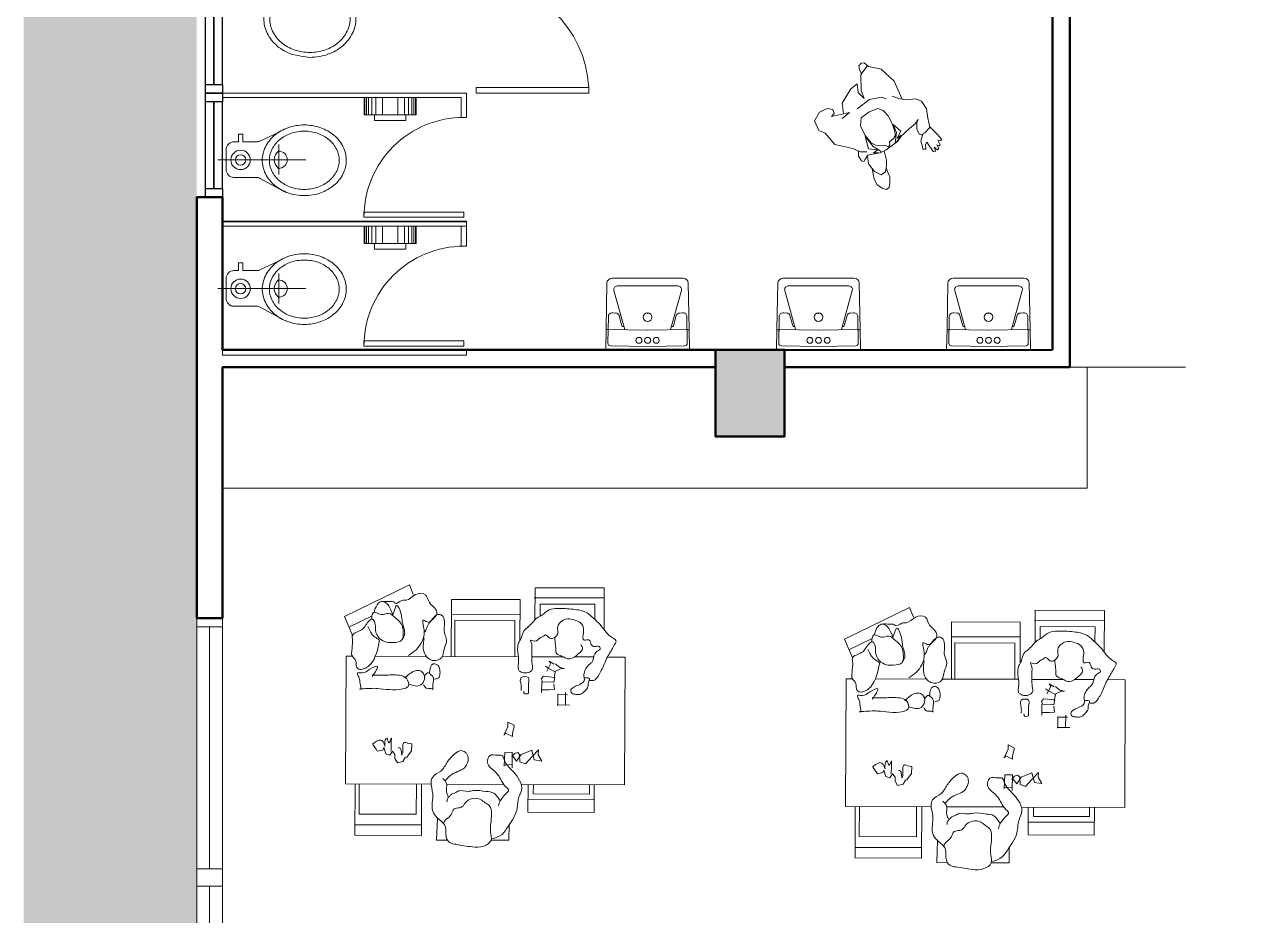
# Model space of a CAD drawing. Header units: millimetres. Extents: x 2508 to 2607, y 837 to 997.
# Drawn here: x 2547.63 to 2554.78, y 855.01 to 860.15 of the extents above; entities that cross this region are included whole.
import ezdxf

# ---------------------------------------------------------------- set-up
doc = ezdxf.new("R2010")
doc.units = ezdxf.units.MM
for name, color, linetype, lineweight in [('COLUMNAS', 255, 'Continuous', 50), ('MOBILIARIO', 181, 'Continuous', 9), ('PAREDES', 7, 'Continuous', 50), ('PERSONAS', 151, 'Continuous', 0), ('PISO EST', 250, 'Continuous', 0)]:
    doc.layers.add(name, color=color, linetype=linetype, lineweight=lineweight)
doc.layers.add('VENTANA', color=5, linetype='Continuous')

# ---------------------------------------------------------------- blocks, each defined once
blk = doc.blocks.new('WQEGTHH')
at = {"layer": 'VENTANA', "lineweight": 0}
for p, q in [((2690.4298, 958.9457), (2690.2798, 958.9457)), ((2690.2798, 958.9457), (2690.2798, 955.9457)), ((2690.4298, 958.8957), (2690.2798, 958.8957)), ((2690.3548, 958.8957), (2690.3548, 957.4957)), ((2690.4298, 957.4457), (2690.4298, 958.9457)), ((2690.2798, 957.4957), (2690.4298, 957.4957)), ((2690.2798, 957.3957), (2690.4298, 957.3957)), ((2690.3548, 957.3957), (2690.3548, 955.9957)), ((2690.4298, 955.9457), (2690.4298, 957.4457)), ((2690.2798, 955.9957), (2690.4298, 955.9957)), ((2690.2798, 955.9457), (2690.4298, 955.9457))]:
    blk.add_line(p, q, dxfattribs=at)
blk = doc.blocks.new('ERGT')
at = {"layer": 'VENTANA'}
for p, q in [((2669.5927, 967.5254), (2669.0907, 967.5254)), ((2669.5927, 967.4254), (2669.0907, 967.4254))]:
    blk.add_line(p, q, dxfattribs=at)
blk.add_lwpolyline([(2669.6427, 967.5254), (2669.6427, 967.4254), (2669.5927, 967.4254), (2669.5927, 967.4754), (2669.0907, 967.4754), (2669.0907, 967.4254), (2669.0407, 967.4254), (2669.0407, 967.5254), (2669.0907, 967.5254), (2669.0907, 967.4754), (2669.5927, 967.4754), (2669.5927, 967.5254), (2669.6427, 967.5254)], dxfattribs=at)
blk = doc.blocks.new('wc13')
at = {"color": 0}
for p, q in [((-0.385, 0), (-0.385, 1.41)), ((-0.385, 1.41), (-0.355, 1.41)), ((-0.355, 0), (-0.355, 1.41)), ((0.245, 1.41), (0.385, 1.41)), ((0.245, 1.38), (0.245, 1.41)), ((0.245, 1.38), (0.36, 1.38)), ((0.36, 1.38), (0.36, 0)), ((0.385, 1.41), (0.385, 0)), ((0.26, 0.819), (0.26, 1.119)), ((0.36, 1.119), (0.26, 1.119)), ((0.36, 1.1147), (0.26, 1.1147)), ((0.36, 1.1063), (0.26, 1.1063)), ((0.36, 1.0945), (0.26, 1.0945)), ((0.36, 1.0751), (0.26, 1.0751)), ((0.36, 0.819), (0.36, 1.119)), ((0.2273, 0.879), (0.2273, 1.059)), ((0.2273, 1.059), (0.26, 1.059)), ((0.36, 1.0515), (0.26, 1.0515)), ((0.36, 1.0127), (0.26, 1.0127)), ((0.2273, 0.879), (0.26, 0.879)), ((0.36, 0.9253), (0.26, 0.9253)), ((0.36, 0.8865), (0.26, 0.8865)), ((0.36, 0.8628), (0.26, 0.8628)), ((0.36, 0.8434), (0.26, 0.8434)), ((0.36, 0.8316), (0.26, 0.8316)), ((0.36, 0.8232), (0.26, 0.8232)), ((0.36, 0.819), (0.26, 0.819)), ((0, -0.0287), (0, 0.4816)), ((-0.1077, 0.2169), (-0.179, 0.3483)), ((-0.0862, 0.3246), (0.0872, 0.3246)), ((0.108, 0.2159), (0.1582, 0.3233)), ((-0.1023, 0.0651), (-0.1023, 0.1954)), ((0.1037, 0.1968), (0.1037, 0.1176)), ((0.1487, 0.1176), (0.1037, 0.1176)), ((0.1037, 0.0925), (0.1487, 0.0925)), ((0.1037, 0.0925), (0.1037, 0.0651)), ((0.1487, 0.0925), (0.1487, 0.1176)), ((-0.385, 0), (-0.355, 0)), ((-0.0571, 0.02), (0.0586, 0.02)), ((0.36, 0), (0.385, 0))]:
    blk.add_line(p, q, dxfattribs=at)
for points in [[(-0.385, 1.41), (-0.385, 0), (-0.355, 0), (-0.355, 1.41)], [(-0.3024, 1.395), (-0.3024, 0.8176), (-0.3324, 0.8176), (-0.3324, 1.395)], [(-0.3324, 1.395), (-0.3324, 0.8176), (-0.3024, 0.8176), (-0.3024, 1.395)], [(0.36, 0), (0.36, 0.819), (0.26, 0.819), (0.26, 0.879), (0.2273, 0.879), (0.2273, 1.059), (0.26, 1.059), (0.26, 1.119), (0.36, 1.119), (0.36, 1.38), (0.245, 1.38), (0.245, 1.41), (0.385, 1.41), (0.385, 0)]]:
    blk.add_lwpolyline(points, close=True, dxfattribs=at)
for points in [[(-0.0032, 0.2293, 0.114983), (0.0731, 0.2471, 0.103863), (0.1412, 0.3005, 0.09123), (0.185, 0.3775, 0.083945), (0.2011, 0.4723, 0.083945), (0.185, 0.5671, 0.09123), (0.1412, 0.6441, 0.103863), (0.0731, 0.6975, 0.114983), (-0.0032, 0.7153, 0.114983), (-0.0795, 0.6975, 0.103863), (-0.1476, 0.6441, 0.09123), (-0.1913, 0.5671, 0.083945), (-0.2074, 0.4723, 0.083945), (-0.1913, 0.3775, 0.09123), (-0.1476, 0.3005, 0.103863), (-0.0795, 0.2471, 0.114983)], [(0.0586, 0.02, 0.414214), (0.1037, 0.0651), (0.1037, 0.0925), (0.1487, 0.0925), (0.1487, 0.1176), (0.1037, 0.1176), (0.1037, 0.1968, -0.109858), (0.108, 0.2159), (0.1582, 0.3233, 0.061992), (0.185, 0.3775, 0.083945), (0.2011, 0.4723, 0.083945), (0.185, 0.5671, 0.09123), (0.1412, 0.6441, 0.103863), (0.0731, 0.6975, 0.114983), (-0.0032, 0.7153, 0.114983), (-0.0795, 0.6975, 0.103863), (-0.1476, 0.6441, 0.09123), (-0.1913, 0.5671, 0.083945), (-0.2074, 0.4723, 0.083945), (-0.1913, 0.3775, 0.032383), (-0.179, 0.3483), (-0.1077, 0.2169, -0.124861), (-0.1023, 0.1954), (-0.1023, 0.0651, 0.414214), (-0.0571, 0.02)], [(-0.0032, 0.2703, 0.114859), (0.0591, 0.2848, 0.103833), (0.1153, 0.3289, 0.091287), (0.1518, 0.3929, 0.084042), (0.1652, 0.4723, 0.084042), (0.1518, 0.5517, 0.091287), (0.1153, 0.6158, 0.103833), (0.0591, 0.6598, 0.114859), (-0.0032, 0.6743, 0.114859), (-0.0654, 0.6598, 0.103833), (-0.1216, 0.6158, 0.091287), (-0.1581, 0.5517, 0.084042), (-0.1715, 0.4723, 0.084042), (-0.1581, 0.3929, 0.091287), (-0.1216, 0.3289, 0.103833), (-0.0654, 0.2848, 0.114859)]]:
    blk.add_lwpolyline(points, format="xyb", close=True, dxfattribs=at)
blk.add_lwpolyline([(0.1582, 0.3233, 0.061992), (0.185, 0.3775, 0.083945), (0.2011, 0.4723, 0.083945), (0.185, 0.5671, 0.09123), (0.1412, 0.6441, 0.103863), (0.0731, 0.6975, 0.114983), (-0.0032, 0.7153, 0.114983), (-0.0795, 0.6975, 0.103863), (-0.1476, 0.6441, 0.09123), (-0.1913, 0.5671, 0.083945), (-0.2074, 0.4723, 0.083945), (-0.1913, 0.3775, 0.048605), (-0.1715, 0.3344, 0.103863)], format="xyb", dxfattribs=at)
for radius in [0.0562, 0.03]:
    blk.add_circle((-0.0011, 0.1039), radius, dxfattribs=at)
for centre, radius, start, end in [((-0.3324, 1.395), 0.5774, 270, 0), ((0, 0.3235), 0.05, 0, 180), ((0, 0.361), 0.0625, 216.8699, 323.1301), ((-0.1474, 0.1954), 0.0451, 0, 28.46875), ((0.1489, 0.1968), 0.0451, 154.92288, 180), ((-0.0571, 0.0651), 0.0451, 180, 270), ((0.0586, 0.0651), 0.0451, 270, 0)]:
    blk.add_arc(centre, radius, start, end, dxfattribs=at)
blk = doc.blocks.new('PTA-I')
for p, q in [((-1, 0), (-1, 1)), ((-0.95, 1), (-1, 1)), ((-0.95, 0), (-0.95, 1)), ((-0.95, 0), (-1, 0)), ((0.073, 0), (-0.073, 0))]:
    blk.add_line(p, q)
blk.add_arc((-1.002, -0.001), 1.002, 0.0552, 87.0072)
blk = doc.blocks.new('fv')
for p, q in [((2071.384, 1416.0607), (2071.3842, 1416.3607)), ((2071.3842, 1416.3607), (2071.5342, 1416.3606)), ((2071.5342, 1416.3606), (2071.534, 1416.0606)), ((2072.0645, 1416.3366), (2072.0645, 1416.3636)), ((2072.0845, 1416.3366), (2072.0845, 1416.3636)), ((2071.1828, 1416.3069), (2071.1828, 1416.3069)), ((2071.224, 1416.3269), (2071.514, 1416.3267)), ((2071.224, 1416.3069), (2071.514, 1416.3067)), ((2071.394, 1416.0707), (2071.3942, 1416.3507)), ((2071.3942, 1416.3507), (2071.5242, 1416.3506)), ((2071.514, 1416.3267), (2072.0545, 1416.3266)), ((2071.514, 1416.3067), (2072.0545, 1416.3066)), ((2071.5242, 1416.3506), (2071.524, 1416.0706)), ((2072.041, 1416.2845), (2072.061, 1416.2845)), ((2072.006, 1416.2729), (2072.096, 1416.2729)), ((2072.006, 1416.2629), (2072.096, 1416.2629)), ((2072.006, 1416.2529), (2072.096, 1416.2529)), ((2072.006, 1416.2429), (2072.096, 1416.2429)), ((2072.006, 1416.2329), (2072.096, 1416.2329)), ((2072.006, 1416.2229), (2072.096, 1416.2229)), ((2072.006, 1416.2129), (2072.096, 1416.2129)), ((2072.006, 1416.2029), (2072.096, 1416.2029)), ((2072.0853, 1416.0062), (2072.1635, 1416.1503)), ((2071.524, 1416.0706), (2071.394, 1416.0707)), ((2071.534, 1416.0606), (2071.384, 1416.0607)), ((2072.058, 1414.9077), (2071.224, 1414.908)), ((2071.224, 1414.858), (2072.0579, 1414.8577)), ((2072.0579, 1414.8577), (2072.058, 1414.9077))]:
    blk.add_line(p, q)
blk.add_lwpolyline([(2072.0611, 1416.3745), (2072.061, 1416.2845), (2072.096, 1416.2845), (2072.096, 1416.1945), (2072.006, 1416.1945), (2072.006, 1416.2845), (2072.041, 1416.2845), (2072.0411, 1416.3745)], close=True)
blk.add_lwpolyline([(2072.0596, 1416.3736), (2072.0595, 1416.3636), (2072.0895, 1416.3636), (2072.0896, 1416.3736)])
for points in [[(2072.3616, 1415.623, -0.114983), (2072.2779, 1415.6035, -0.114983), (2072.1942, 1415.6231, -0.103863), (2072.1196, 1415.6817, -0.09123), (2072.0716, 1415.7662, -0.083945), (2072.0541, 1415.8702, -0.083945), (2072.0717, 1415.9742, -0.09123), (2072.1198, 1416.0586, -0.103863), (2072.1945, 1416.1172, -0.114983), (2072.2782, 1416.1366, -0.114983), (2072.3619, 1416.1171, -0.103863), (2072.4366, 1416.0585, -0.09123), (2072.4846, 1415.9739, -0.020986), (2072.5021, 1415.8699, -0.083945), (2072.4844, 1415.766, -0.09123), (2072.4364, 1415.6815, -0.103863)], [(2072.2782, 1416.1026, -0.114859), (2072.3513, 1416.0855, -0.103833), (2072.4165, 1416.0344, -0.091287), (2072.4584, 1415.9607, -0.084042), (2072.4737, 1415.87, -0.084042), (2072.4583, 1415.7793, -0.091287), (2072.4163, 1415.7056, -0.103833), (2072.3511, 1415.6545, -0.114859), (2072.2779, 1415.6376, -0.114859), (2072.2048, 1415.6546, -0.103833), (2072.1396, 1415.7057, -0.091287), (2072.0977, 1415.7795, -0.084042), (2072.0824, 1415.8702, -0.084042), (2072.0978, 1415.9609, -0.091287), (2072.1398, 1416.0346, -0.103833), (2072.2051, 1416.0856, -0.114859)]]:
    blk.add_lwpolyline(points, format="xyb", close=True)
for centre, radius, start, end in [((2072.0545, 1416.3366), 0.01, 269.96606, 359.96606), ((2072.0545, 1416.3366), 0.03, 269.96606, 359.96606), ((2072.3252, 1415.8858), 0.2685, 149.64146, 160.77225), ((2072.3704, 1415.87), 0.3163, 160.77225, 179.96606), ((2072.3704, 1415.87), 0.3163, 179.96606, 199.15987), ((2072.3252, 1415.8543), 0.2685, 199.15987, 220.01061), ((2072.2965, 1415.8302), 0.2309, 220.01061, 243.72914)]:
    blk.add_arc(centre, radius, start, end)
at = {"xscale": 0.651038771170704, "yscale": 0.651038771170704, "zscale": 0.651038771170704, "rotation": 180}
blk.add_blockref('PTA-I', (2072.058, 1414.9077), dxfattribs=at)
blk = doc.blocks.new('LAVB1')
for p, q in [((-0.2055, 0.415), (0, 0.415)), ((0, 0.415), (0.2055, 0.415)), ((-0.0034, 0.21), (0, 0.21)), ((0.0034, 0.21), (0, 0.21)), ((0.1489, 0.1399), (0.1653, 0.1991)), ((0.1842, 0.2137), (0.2001, 0.214)), ((0.2001, 0.214), (0.207, 0.214)), ((0.227, 0.1944), (0.2298, 0.0392)), ((-0.2283, 0.1191), (-0.2283, 0.1091)), ((-0.0017, 0.115), (0.2304, 0.1192)), ((0.1424, 0.1348), (0.1371, 0.1347)), ((0.2283, 0.1191), (0.2283, 0.1091)), ((-0.2305, 0), (-0.2305, -0.0002)), ((0, 0.02), (-0.2151, 0.0239)), ((0, 0.02), (0.2151, 0.0239)), ((0.2305, 0), (0.2305, -0.0002))]:
    blk.add_line(p, q)
blk.add_lwpolyline([(0.2425, 0), (0.2403, 0.1214), (0.2355, 0.3855, 0.408931), (0.2055, 0.415), (0, 0.415), (-0.2055, 0.415, 0.408931), (-0.2355, 0.3855), (-0.2403, 0.1214), (-0.2425, 0)], format="xyb", close=True)
for points in [[(-0.1324, 0.1178), (-0.1953, 0.3447, -0.495783), (-0.176, 0.37), (0, 0.37), (0.176, 0.37, -0.495783), (0.1953, 0.3447), (0.1324, 0.1178)], [(-0.1371, 0.1347), (-0.1424, 0.1348, -0.328733), (-0.1489, 0.1399), (-0.1653, 0.1991, 0.332069), (-0.1842, 0.2137), (-0.2001, 0.214), (-0.207, 0.214, 0.408931), (-0.227, 0.1944), (-0.2298, 0.0392)]]:
    blk.add_lwpolyline(points, format="xyb")
blk.add_lwpolyline([(0.0017, 0.115), (-0.2304, 0.1192)])
for centre in [(-0.05, 0.0557), (0.05, 0.0557)]:
    blk.add_circle(centre, 0.0172)
for centre, radius, start, end in [((0, 0.19), 0.0251, 90, 270), ((0, 0.19), 0.0251, 270, 90), ((0.1846, 0.1938), 0.02, 91.03535, 164.51419), ((0.207, 0.194), 0.02, 1.03535, 90), ((-0.2296, 0.1083), 0.011, 83.52628, 178.55132), ((0, 0.0557), 0.0172, 90, 270), ((0, 0.0557), 0.0172, 270, 90), ((0.1422, 0.1418), 0.007, 271.72449, 344.51419), ((0.2296, 0.1083), 0.011, 1.44868, 96.47372), ((-0.2148, 0.0389), 0.015, 178.96465, 268.96465), ((0.2148, 0.0389), 0.015, 271.03535, 1.03535)]:
    blk.add_arc(centre, radius, start, end)
blk = doc.blocks.new('dining_6')
for p, q in [((1.085, 0.525), (1.254, 0.525)), ((1.085, 0.525), (1.085, 0.381)), ((1.664, 0.525), (1.765, 0.525)), ((1.765, 0.525), (1.759, 0.317)), ((2.533, 0.482), (1.908, 0.482)), ((1.908, 0.482), (1.908, -0.003)), ((2.533, 0.001), (2.533, 0.482)), ((1.908, 0.384), (2.533, 0.384)), ((0.285, 0.261), (0.908, 0.261)), ((0.285, 0.261), (0.285, 0)), ((0.908, 0.261), (0.908, 0)), ((2.494, 0.283), (1.957, 0.283)), ((1.957, 0.283), (1.957, 0)), ((2.494, 0.283), (2.494, 0)), ((0.908, 0.141), (0.285, 0.141)), ((0, -1.2), (0, 0)), ((0, 0), (0.971, 0)), ((0.858, 0.088), (0.331, 0.088)), ((0.331, 0.088), (0.331, 0)), ((0.858, 0.088), (0.858, 0)), ((1.138, 0), (1.674, 0)), ((1.819, 0), (2.623, 0)), ((2.623, 0), (2.623, -1.2)), ((0.78, -0.221), (0.815, -0.28)), ((0.85, -0.232), (0.78, -0.221)), ((0.874, -0.322), (0.85, -0.232)), ((0.874, -0.259), (0.933, -0.194)), ((0.933, -0.194), (0.985, -0.211)), ((1.016, -0.218), (0.974, -0.28)), ((0.985, -0.211), (0.988, -0.28)), ((1.05, -0.263), (1.016, -0.218)), ((1.057, -0.304), (1.057, -0.156)), ((1.137, -0.18), (1.061, -0.187)), ((1.134, -0.17), (1.127, -0.301)), ((2.084, -0.212), (2.063, -0.25)), ((2.136, -0.198), (2.084, -0.212)), ((2.16, -0.239), (2.136, -0.198)), ((0.812, -0.325), (0.874, -0.259)), ((0.815, -0.28), (0.812, -0.325)), ((0.974, -0.28), (0.874, -0.322)), ((0.988, -0.28), (1.005, -0.301)), ((1.005, -0.301), (1.037, -0.291)), ((1.037, -0.291), (1.061, -0.259)), ((1.127, -0.301), (1.057, -0.304)), ((2.004, -0.312), (2.001, -0.378)), ((2.049, -0.253), (2.004, -0.312)), ((2.063, -0.25), (2.049, -0.253)), ((2.16, -0.277), (2.16, -0.239)), ((2.184, -0.308), (2.16, -0.277)), ((2.208, -0.27), (2.184, -0.308)), ((2.246, -0.284), (2.208, -0.27)), ((2.264, -0.343), (2.246, -0.284)), ((2.274, -0.319), (2.264, -0.343)), ((2.326, -0.308), (2.274, -0.319)), ((2.336, -0.326), (2.326, -0.308)), ((2.368, -0.371), (2.336, -0.326)), ((1.057, -0.45), (1.12, -0.481)), ((1.057, -0.477), (1.057, -0.45)), ((1.12, -0.481), (1.137, -0.463)), ((2.001, -0.378), (2.046, -0.384)), ((1.04, -0.543), (1.057, -0.477)), ((1.04, -0.557), (1.04, -0.543)), ((1.099, -0.584), (1.04, -0.557)), ((1.13, -0.474), (1.099, -0.543)), ((1.099, -0.543), (1.099, -0.584)), ((0.638, -0.748), (0.52, -0.748)), ((0.52, -0.748), (0.558, -0.748)), ((0.558, -0.748), (0.558, -0.866)), ((0.631, -0.742), (0.631, -0.852)), ((0.624, -0.845), (0.541, -0.845)), ((0.711, -0.889), (0.662, -0.893)), ((0.662, -0.893), (0.669, -0.948)), ((0.783, -0.889), (0.711, -0.889)), ((0.783, -0.865), (0.783, -0.965)), ((0.666, -1), (0.655, -1.059)), ((0.669, -0.962), (0.659, -1.007)), ((0.659, -1.007), (0.766, -1.017)), ((0.783, -0.965), (0.669, -0.962)), ((0.766, -1.017), (0.787, -0.993)), ((0.787, -0.993), (0.776, -0.969)), ((0.6, -1.09), (0.569, -1.09)), ((0.569, -1.09), (0.614, -1.1)), ((0.659, -1.062), (0.6, -1.09)), ((0.614, -1.1), (0.645, -1.125)), ((0.645, -1.125), (0.655, -1.135)), ((0.655, -1.059), (0.721, -1.093)), ((0.714, -1.159), (0.666, -1.131)), ((0.735, -1.066), (0.7, -1.135)), ((0.7, -1.135), (0.714, -1.159)), ((0.721, -1.093), (0.749, -1.111)), ((0.166, -1.2), (0, -1.2)), ((0.475, -1.2), (0.295, -1.2)), ((0.876, -1.2), (0.58, -1.2)), ((1.718, -1.2), (1.003, -1.2)), ((1.037, -1.541), (1.037, -1.206)), ((1.601, -1.199), (1.601, -1.541)), ((1.633, -1.2), (1.633, -1.737)), ((2.347, -1.2), (1.867, -1.2)), ((2.623, -1.2), (2.564, -1.2)), ((0.989, -1.737), (0.989, -1.351)), ((2.561, -1.389), (2.64, -1.572)), ((0.198, -1.849), (0.198, -1.459)), ((2.597, -1.471), (2.378, -1.579)), ((0.285, -1.696), (0.285, -1.558)), ((0.8, -1.582), (0.8, -1.696)), ((0.848, -1.547), (0.848, -1.849)), ((1.633, -1.598), (0.989, -1.598)), ((1.601, -1.541), (1.037, -1.541)), ((2.64, -1.572), (2.028, -1.871)), ((0.8, -1.696), (0.285, -1.696)), ((1.633, -1.737), (0.989, -1.737)), ((0.855, -1.755), (0.198, -1.755)), ((0.848, -1.849), (0.198, -1.849)), ((1.993, -1.78), (2.028, -1.871))]:
    blk.add_line(p, q)
for points, knots in [([(1.471, -0.221), (1.47, -0.243), (1.469, -0.274), (1.502, -0.305), (1.545, -0.326), (1.611, -0.278), (1.671, -0.213), (1.716, -0.113), (1.807, -0.086), (1.827, 0.004), (1.785, 0.104), (1.829, 0.231), (1.757, 0.327), (1.664, 0.383), (1.691, 0.484), (1.648, 0.556), (1.551, 0.569), (1.447, 0.59), (1.329, 0.594), (1.237, 0.534), (1.273, 0.413), (1.243, 0.314), (1.255, 0.201), (1.313, 0.175), (1.355, 0.132), (1.434, 0.127), (1.495, 0.161), (1.517, 0.209), (1.555, 0.226), (1.612, 0.222), (1.623, 0.283), (1.655, 0.315), (1.686, 0.336), (1.696, 0.357), (1.701, 0.367)], [0, 0, 0, 0, 1.415705, 2.077602, 3.086212, 4.551911, 7.20265, 9.617881, 11.958435, 13.025163, 15.671233, 19.506801, 21.32392, 23.906091, 26.252342, 27.809877, 29.1735, 32.86921, 35.498424, 37.560129, 39.340053, 43.460533, 45.298651, 46.441497, 47.714917, 49.504312, 51.608397, 52.283247, 53.12079, 54.370327, 55.751955, 56.746926, 57.610013, 58.364463, 58.364463, 58.364463, 58.364463]), ([(1.246, 0.513), (1.211, 0.502), (1.144, 0.481), (1.094, 0.39), (1.036, 0.314), (1.002, 0.219), (1.005, 0.122), (0.956, 0.048), (0.98, -0.032), (1.023, -0.098), (1.084, -0.158), (1.132, -0.209), (1.142, -0.283), (1.208, -0.266), (1.259, -0.287), (1.289, -0.243), (1.3, -0.182), (1.222, -0.131), (1.167, -0.062), (1.143, 0.007), (1.073, 0.053), (1.118, 0.086), (1.139, 0.115), (1.173, 0.154), (1.182, 0.186), (1.187, 0.205)], [0, 0, 0, 0, 2.472246, 4.812016, 7.044336, 9.322733, 11.783729, 13.854805, 15.102999, 17.414291, 19.467162, 21.077316, 22.541963, 23.478588, 25.260632, 25.728585, 27.05162, 29.173667, 31.570848, 33.207831, 34.817985, 35.347503, 36.606771, 37.542678, 38.933594, 38.933594, 38.933594, 38.933594]), ([(1.171, 0.154), (1.178, 0.142), (1.195, 0.116), (1.233, 0.071), (1.318, 0.068), (1.398, 0.049), (1.482, 0.075), (1.548, 0.047), (1.59, 0.084), (1.624, 0.088), (1.64, 0.112), (1.667, 0.13), (1.668, 0.153), (1.669, 0.166)], [0, 0, 0, 0, 1.012276, 2.203691, 3.930645, 6.74674, 7.978644, 10.04134, 11.088268, 11.68057, 12.342468, 13.004365, 13.866907, 13.866907, 13.866907, 13.866907]), ([(1.657, 0.114), (1.662, 0.106), (1.676, 0.081), (1.673, 0.037), (1.671, -0.009), (1.691, -0.035), (1.703, -0.047), (1.709, -0.052)], [0, 0, 0, 0, 0.627705, 2.034085, 3.067393, 3.742243, 4.271762, 4.271762, 4.271762, 4.271762]), ([(1.685, -0.036), (1.67, -0.053), (1.638, -0.089), (1.572, -0.119), (1.499, -0.147), (1.481, -0.195), (1.471, -0.219)], [0, 0, 0, 0, 1.588555, 3.389716, 5.108636, 6.852433, 6.852433, 6.852433, 6.852433]), ([(2.046, -0.388), (2.056, -0.391), (2.086, -0.4), (2.089, -0.336), (2.083, -0.306), (2.098, -0.251), (2.096, -0.314), (2.111, -0.341), (2.125, -0.34), (2.129, -0.339)], [0, 0, 0, 0, 0.66109, 1.932646, 2.997367, 3.593674, 4.670951, 5.37578, 5.62178, 5.62178, 5.62178, 5.62178]), ([(2.198, -0.308), (2.196, -0.326), (2.193, -0.358), (2.196, -0.39), (2.191, -0.456), (2.218, -0.349), (2.232, -0.455), (2.261, -0.394), (2.247, -0.322), (2.271, -0.42), (2.319, -0.411), (2.345, -0.394), (2.362, -0.381), (2.371, -0.374)], [0, 0, 0, 0, 1.231257, 2.132175, 2.86929, 3.968378, 5.067467, 5.910934, 6.975655, 8.479601, 9.299598, 9.960506, 10.780149, 10.780149, 10.780149, 10.780149]), ([(0.994, -1.066), (0.981, -1.059), (0.955, -1.044), (0.911, -1.05), (0.86, -1.074), (0.877, -1.139), (0.876, -1.208), (0.877, -1.276), (0.875, -1.323), (0.903, -1.367), (0.832, -1.33), (0.807, -1.382), (0.769, -1.39), (0.742, -1.42), (0.713, -1.361), (0.662, -1.379), (0.62, -1.419), (0.647, -1.482), (0.607, -1.531), (0.552, -1.565), (0.483, -1.55), (0.421, -1.53), (0.39, -1.479), (0.389, -1.429), (0.409, -1.337), (0.329, -1.377), (0.327, -1.317), (0.287, -1.289), (0.246, -1.313), (0.226, -1.272), (0.26, -1.257), (0.3, -1.225), (0.294, -1.157), (0.343, -1.126), (0.369, -1.092), (0.387, -1.05), (0.387, -1.015), (0.371, -0.959), (0.442, -0.935), (0.491, -0.913), (0.517, -0.886), (0.497, -0.849), (0.459, -0.85), (0.413, -0.842), (0.379, -0.88), (0.34, -0.916), (0.351, -0.959), (0.319, -1.006), (0.36, -1.005), (0.385, -1.004)], [0, 0, 0, 0, 0.989824, 2.057698, 3.125933, 4.437927, 6.079965, 8.293956, 9.036483, 9.736985, 10.652709, 12.268558, 13.001284, 13.410968, 14.706448, 15.702856, 16.805459, 18.445452, 19.627633, 20.948646, 22.839509, 24.378634, 25.447411, 26.680129, 28.409895, 29.477769, 30.577647, 31.463875, 32.528595, 33.15297, 33.677642, 34.780105, 36.77667, 37.532149, 38.697024, 39.838971, 40.658968, 41.23878, 43.696887, 44.246431, 45.246971, 45.79691, 46.810049, 47.710966, 48.940021, 50.169487, 51.156885, 51.934709, 53.187621, 53.187621, 53.187621, 53.187621]), ([(0.976, -0.883), (0.975, -0.899), (0.972, -0.938), (1.003, -1.018), (0.887, -1.02), (0.912, -0.95), (0.906, -0.909), (0.909, -0.88), (0.901, -0.848), (0.955, -0.848), (0.95, -0.87), (0.949, -0.876)], [0, 0, 0, 0, 1.229995, 2.869987, 4.50802, 5.820014, 6.88601, 7.542007, 7.952005, 8.934825, 9.344823, 9.344823, 9.344823, 9.344823]), ([(1.806, -0.894), (1.806, -0.913), (1.805, -0.949), (1.794, -1.002), (1.823, -1.027), (1.854, -1.059), (1.874, -1.03), (1.886, -1.011)], [0, 0, 0, 0, 1.39474, 2.623264, 3.378743, 4.083846, 5.302199, 5.302199, 5.302199, 5.302199]), ([(1.893, -0.932), (1.883, -0.916), (1.866, -0.89), (1.827, -0.901), (1.81, -0.893), (1.803, -0.89)], [0, 0, 0, 0, 1.158957, 1.978953, 2.497503, 2.497503, 2.497503, 2.497503]), ([(2.035, -0.939), (2.019, -0.934), (1.986, -0.923), (1.926, -0.916), (1.883, -0.967), (1.881, -1.028), (1.921, -1.071), (1.976, -1.066), (2.019, -1.043), (2.048, -1.016), (2.064, -1), (2.069, -0.994)], [0, 0, 0, 0, 1.193826, 2.50582, 3.955606, 5.347933, 6.50689, 7.654886, 8.938076, 9.924962, 10.504441, 10.504441, 10.504441, 10.504441]), ([(2.377, -1.022), (2.337, -1.021), (2.252, -1.02), (2.143, -1.03), (2.046, -1.006), (2.018, -0.913), (2.155, -0.871), (2.288, -0.898), (2.387, -0.899), (2.523, -0.89), (2.485, -0.89), (2.481, -0.89)], [0, 0, 0, 0, 2.869988, 6.067975, 7.758137, 9.60603, 10.889222, 16.547791, 18.351784, 20.490058, 20.736057, 20.736057, 20.736057, 20.736057]), ([(2.481, -0.89), (2.485, -0.914), (2.492, -0.953), (2.495, -1), (2.532, -1.053), (2.486, -1.042), (2.446, -1.042), (2.409, -1.074), (2.303, -1.131), (2.348, -1.048), (2.368, -1.021), (2.377, -1.008)], [0, 0, 0, 0, 1.656401, 2.749171, 3.707939, 4.609935, 4.855934, 6.689064, 8.531498, 9.854878, 11.150358, 11.150358, 11.150358, 11.150358]), ([(0.34, -0.98), (0.324, -0.978), (0.286, -0.972), (0.25, -1.023), (0.21, -1.093), (0.179, -1.186), (0.125, -1.267), (0.099, -1.317), (0.075, -1.355), (0.134, -1.388), (0.182, -1.433), (0.231, -1.506), (0.296, -1.56), (0.367, -1.633), (0.495, -1.65), (0.612, -1.658), (0.72, -1.649), (0.772, -1.595), (0.849, -1.558), (0.89, -1.491), (0.964, -1.445), (0.968, -1.379), (1.031, -1.296), (0.988, -1.19), (1.008, -1.105), (1.002, -1.079), (1.001, -1.073)], [0, 0, 0, 0, 1.064721, 2.571365, 3.893181, 6.939844, 9.400465, 10.722281, 11.088906, 12.307259, 14.165071, 16.379531, 18.292619, 20.212577, 23.431049, 26.956635, 28.78808, 30.788341, 32.038926, 34.820424, 36.154414, 37.891729, 39.102114, 43.284097, 44.762362, 45.18046, 45.18046, 45.18046, 45.18046]), ([(1.837, -1.046), (1.834, -1.084), (1.828, -1.135), (1.758, -1.128), (1.737, -1.078), (1.739, -1.036), (1.744, -1.001), (1.769, -0.991), (1.783, -0.988), (1.789, -0.987)], [0, 0, 0, 0, 2.129819, 2.872346, 4.305493, 5.370214, 5.966521, 6.627429, 7.045528, 7.045528, 7.045528, 7.045528]), ([(1.889, -1.372), (1.897, -1.32), (1.911, -1.231), (1.811, -1.142), (1.707, -1.182), (1.71, -1.273), (1.662, -1.347), (1.707, -1.422), (1.695, -1.499), (1.701, -1.59), (1.774, -1.598), (1.81, -1.555), (1.839, -1.518), (1.864, -1.479), (1.869, -1.445), (1.886, -1.43), (1.889, -1.427)], [0, 0, 0, 0, 3.525586, 5.984517, 7.933293, 9.801093, 11.848825, 13.637745, 15.275777, 17.684845, 18.427373, 19.88667, 21.230554, 21.891061, 23.138781, 23.486468, 23.486468, 23.486468, 23.486468]), ([(2.308, -1.35), (2.325, -1.267), (2.344, -1.169), (2.431, -1.086), (2.503, -1.061), (2.532, -1.113), (2.52, -1.164), (2.578, -1.199), (2.566, -1.256), (2.566, -1.303), (2.557, -1.347), (2.579, -1.418), (2.457, -1.435), (2.435, -1.509), (2.376, -1.561), (2.342, -1.503), (2.354, -1.442), (2.319, -1.365), (2.247, -1.328), (2.174, -1.328), (2.08, -1.338), (2.086, -1.427), (2.092, -1.491), (2.126, -1.534), (2.169, -1.568), (2.221, -1.621), (2.294, -1.571), (2.358, -1.631), (2.383, -1.584), (2.382, -1.562), (2.381, -1.547)], [0, 0, 0, 0, 5.675716, 6.662602, 8.819616, 9.480123, 10.547997, 12.138849, 13.285472, 14.353346, 15.502896, 16.489131, 18.92217, 21.366717, 22.322686, 23.25693, 24.984665, 26.890069, 28.761226, 30.321371, 32.292577, 34.192309, 35.525625, 36.935283, 37.8065, 39.648585, 41.306881, 43.076897, 43.554613, 44.622487, 44.622487, 44.622487, 44.622487]), ([(0.662, -1.381), (0.66, -1.357), (0.656, -1.316), (0.65, -1.271), (0.653, -1.235), (0.621, -1.212), (0.587, -1.206), (0.562, -1.188), (0.526, -1.174), (0.471, -1.198), (0.437, -1.232), (0.403, -1.26), (0.396, -1.293), (0.411, -1.309), (0.416, -1.316)], [0, 0, 0, 0, 1.729766, 2.962484, 3.208484, 4.251545, 5.210313, 5.688029, 6.465109, 7.838176, 9.527425, 9.991008, 10.907758, 11.498847, 11.498847, 11.498847, 11.498847]), ([(2.035, -1.209), (2.01, -1.226), (1.94, -1.271), (1.876, -1.393), (1.895, -1.471), (1.909, -1.559), (1.851, -1.505), (1.808, -1.552), (1.764, -1.588), (1.779, -1.66), (1.851, -1.693), (1.865, -1.801), (1.986, -1.792), (2.037, -1.719), (2.109, -1.734), (2.151, -1.683), (2.174, -1.714), (2.215, -1.713), (2.248, -1.716), (2.27, -1.717)], [0, 0, 0, 0, 2.163903, 5.937653, 8.244055, 9.144972, 10.135575, 11.602079, 12.945964, 13.942372, 16.1473, 18.089404, 20.303395, 22.693318, 23.680717, 25.264145, 25.495937, 26.251894, 27.893931, 27.893931, 27.893931, 27.893931]), ([(2.187, -1.582), (2.179, -1.603), (2.169, -1.632), (2.144, -1.71), (2.102, -1.596), (2.098, -1.54), (2.087, -1.484), (2.073, -1.441), (2.071, -1.396), (2.084, -1.377), (2.094, -1.364)], [0, 0, 0, 0, 1.735691, 2.359551, 4.778727, 5.856005, 7.108916, 8.619192, 9.110602, 10.20969, 10.20969, 10.20969, 10.20969]), ([(2.419, -1.478), (2.411, -1.462), (2.398, -1.435), (2.374, -1.393), (2.338, -1.372), (2.316, -1.356), (2.308, -1.35)], [0, 0, 0, 0, 1.28227, 2.168498, 3.397964, 4.103067, 4.103067, 4.103067, 4.103067]), ([(2.36, -1.61), (2.354, -1.635), (2.343, -1.676), (2.298, -1.722), (2.233, -1.703), (2.212, -1.65), (2.189, -1.61), (2.188, -1.59), (2.187, -1.582)], [0, 0, 0, 0, 1.840789, 3.005665, 4.099611, 5.985847, 6.792644, 7.371789, 7.371789, 7.371789, 7.371789])]:
    blk.add_open_spline(points, degree=3, knots=knots)
blk = doc.blocks.new('tgyery4')
at = {"layer": 'PERSONAS'}
for points in [[(0.1524, 0.217), (0.1751, 0.2746), (0.1772, 0.3136), (0.1596, 0.3471), (0.1441, 0.3633), (0.125, 0.3615), (0.1098, 0.342), (0.0904, 0.3103), (0.0857, 0.2775), (0.0831, 0.2569)], [(-0.2019, 0.1969), (-0.1684, 0.2273), (-0.1648, 0.2513), (-0.1556, 0.2715), (-0.1703, 0.2807), (-0.1832, 0.2568), (-0.196, 0.2494), (-0.1997, 0.3157), (-0.2089, 0.323), (-0.2144, 0.3175), (-0.2181, 0.2973), (-0.2273, 0.3193), (-0.2365, 0.3175), (-0.2383, 0.2936), (-0.2456, 0.3046), (-0.2548, 0.3028), (-0.2567, 0.2733), (-0.2695, 0.2825), (-0.2787, 0.2807), (-0.2714, 0.2421), (-0.2565, 0.1804)], [(0.0405, 0.1647), (0.0576, 0.2181), (0.0742, 0.2457), (0.0962, 0.2733), (0.1275, 0.2752), (0.1495, 0.2384), (0.1569, 0.1832), (0.1387, 0.1407)], [(-0.1617, -0.0806), (-0.1887, -0.0504), (-0.2162, -0.0229), (-0.2714, 0.0029), (-0.2916, 0.0305), (-0.2934, 0.0838), (-0.2732, 0.1335), (-0.2548, 0.185), (-0.2144, 0.1979), (-0.1905, 0.1961), (-0.1832, 0.1869), (-0.185, 0.1556), (-0.2052, 0.1225), (-0.2218, 0.1114), (-0.1923, 0.1243), (-0.1519, 0.1298), (-0.0876, 0.1427), (-0.0526, 0.1593), (0.027, 0.1661), (0.067, 0.162), (0.1091, 0.1464), (0.1348, 0.139), (0.1606, 0.1501), (0.1734, 0.1574), (0.1826, 0.1464), (0.1845, 0.1151), (0.1681, 0.0894)], [(-0.0379, 0.1593), (-0.0747, 0.1114), (-0.0821, 0.0618), (-0.1004, 0.1188), (-0.0618, 0.1409), (-0.0894, 0.139), (-0.0453, 0.1593)], [(0.0742, 0.1593), (0.0999, 0.1427), (0.0687, 0.1409), (0.1128, 0.1078), (0.0926, 0.0379), (0.0834, 0.1114), (0.0576, 0.1593)], [(0.1293, 0.1188), (0.1606, 0.1004), (0.1881, 0.0599), (0.2672, -0.0137), (0.2801, -0.0983), (0.304, -0.1314), (0.2966, -0.1921), (0.2451, -0.2197), (0.1973, -0.2142), (0.1716, -0.1921), (0.1771, -0.1682), (0.1992, -0.1627), (0.0981, -0.1277), (0.1532, -0.1204)], [(0.132, -0.1395), (0.1073, -0.1958), (0.0209, -0.2418), (-0.0251, -0.2473), (-0.0049, -0.2013), (-0.0159, -0.1535), (-0.0251, -0.2031), (-0.071, -0.2823), (-0.128, -0.3043), (-0.1887, -0.2473), (-0.2162, -0.1498), (-0.2024, -0.0367)], [(0.0485, -0.124), (-0.0398, -0.1332), (-0.1059, -0.1075), (-0.124, -0.0873)], [(-0.0784, -0.2851), (-0.0784, -0.3098), (-0.0876, -0.3319), (-0.1059, -0.3374), (-0.1225, -0.3301), (-0.1335, -0.2991)]]:
    blk.add_lwpolyline(points, dxfattribs=at)
blk.add_lwpolyline([(0.008, 0.1574), (0.0209, 0.139), (0.0448, 0.1298), (0.0668, 0.1114), (0.0815, 0.0875), (0.0889, 0.0323), (0.0834, -0.0302), (0.0558, -0.067), (-0.0012, -0.0725), (-0.0545, -0.0633), (-0.0747, -0.0376), (-0.0839, 0.0047), (-0.0802, 0.0544), (-0.071, 0.0949), (-0.0618, 0.1206), (-0.0416, 0.1317), (-0.0122, 0.1372), (-0.0049, 0.1519)], close=True, dxfattribs=at)

msp = doc.modelspace()

# ---------------------------------------------------------------- hatches: boundary and pattern name
at = {"layer": 'COLUMNAS'}
msp.add_hatch(color=256, dxfattribs=at).paths.add_polyline_path([(2552.0239, 858.2743), (2552.0239, 857.7743), (2551.6239, 857.7743), (2551.6239, 858.2743)])
at = {"layer": 'PISO EST', "lineweight": 0}
h = msp.add_hatch(dxfattribs=at)
h.set_pattern_fill('AR-CONC', color=256, scale=0.002, style=0)
h.set_pattern_definition([(50, (-142.9073, -102.22134), (0.364369338, -0.03187817), [0.0381, -0.4191]), (355, (-142.9073, -102.22134), (-0.07048565, 0.382113286), [0.03048, -0.33528]), (100.451, (-142.87695, -102.224), (0.293885003, 0.350233376), [0.03238, -0.35618]), (46.1842, (-142.9073, -102.11974), (0.54215808, -0.084084656), [0.05715, -0.62865]), (96.6356, (-142.86213, -102.12675), (0.47480847, 0.49485111), [0.04857, -0.53427]), (351.184, (-142.9073, -102.11974), (0.47480921, 0.49485024), [0.04572, -0.50292]), (21, (-142.8565, -102.14514), (0.30322976, -0.204531037), [0.0381, -0.4191]), (326, (-142.8565, -102.14514), (0.123604057, 0.36837593), [0.03048, -0.33528]), (71.4514, (-142.83124, -102.1622), (0.42683298, 0.163845715), [0.03238, -0.35618]), (37.5, (-142.90731, -102.22134), (0.0061772065, 0.169110078), [0, -0.331216, 0, -0.34036, 0, -0.33655]), (7.5, (-142.90731, -102.22134), (0.133639325, 0.20036115), [0, -0.194056, 0, -0.323596, 0, -0.12827]), (327.5, (-143.0206, -102.22134), (0.2711811903, -0.011457488), [0, -0.127, 0, -0.39624, 0, -0.52578]), (317.5, (-143.0714, -102.22134), (0.296258363, 0.050852982), [0, -0.1651, 0, -0.263144, 0, -0.37338])])
h.paths.add_polyline_path([(2551.6239, 861.4243), (2547.6239, 861.4243), (2547.6239, 866.3243), (2551.6239, 866.3243)])
h.paths.add_polyline_path([(2573.5239, 866.3243), (2547.6239, 866.3243), (2547.6239, 867.3243), (2573.5239, 867.3243)])
h.paths.add_polyline_path([(2547.6239, 861.4243), (2548.6239, 861.4243), (2548.6239, 849.1243), (2547.6239, 849.1243)])

# ---------------------------------------------------------------- linework, layer by layer
at = {"lineweight": 0}
for p, q in [((2553.5739, 858.2743), (2552.0239, 858.2743)), ((2552.0239, 858.2743), (2553.5739, 858.2743))]:
    msp.add_line(p, q, dxfattribs=at)
at = {"layer": 'COLUMNAS'}
msp.add_lwpolyline([(2552.0239, 858.2743), (2552.0239, 857.7743), (2551.6239, 857.7743), (2551.6239, 858.2743), (2552.0239, 858.2743)], dxfattribs=at)
at = {"layer": 'MOBILIARIO'}
for p in [(2553.7739, 858.1743), (2548.7739, 857.4743)]:
    msp.add_line(p, (2553.7739, 857.4743), dxfattribs=at)
at = {"layer": 'PAREDES'}
msp.add_line((2553.5739, 858.2743), (2551.9902, 858.2741), dxfattribs=at)
for points in [[(2552.0239, 858.2743), (2552.0239, 858.1743), (2553.6739, 858.1743), (2553.6739, 860.3743), (2553.5739, 860.3743), (2553.5739, 858.2743)], [(2548.7739, 859.1573), (2548.6239, 859.1573), (2548.6239, 856.7243), (2548.7739, 856.7243), (2548.7739, 858.1743), (2551.6239, 858.1743), (2551.6239, 858.2743), (2548.7739, 858.2743), (2548.7739, 859.1573)]]:
    msp.add_lwpolyline(points, dxfattribs=at)
at = {"layer": 'PISO EST', "lineweight": 0}
msp.add_line((2553.6739, 858.1743), (2554.3431, 858.1743), dxfattribs=at)

# ---------------------------------------------------------------- block references
at = {"color": 3, "lineweight": 0, "rotation": 270}
for p in [(1581.2485, 3529.4021), (1581.2485, 3528.8001)]:
    msp.add_blockref('ERGT', p, dxfattribs=at)
at = {"lineweight": 0}
msp.add_blockref('WQEGTHH', (-141.6559, -102.2213), dxfattribs=at)
at = {"layer": 'MOBILIARIO', "xscale": -1}
for name, p, rotation in [('fv', (3965.1487, 2932.4683), 90), ('wc13', (2548.7739, 859.3743), 270), ('wc13', (2548.7739, 858.6293), 270), ('LAVB1', (2551.232, 858.2743), 359.9999999999998), ('LAVB1', (2552.2207, 858.2743), 359.9999999999998), ('LAVB1', (2553.2041, 858.2743), 359.9999999999998)]:
    msp.add_blockref(name, p, dxfattribs=dict(at, rotation=rotation))
at = {"layer": 'MOBILIARIO', "color": 251, "lineweight": 18, "rotation": 211.1018751757425}
msp.add_blockref('tgyery4', (2552.55, 859.5884), dxfattribs=at)
at = {"layer": 'MOBILIARIO', "xscale": 0.615384615384387, "yscale": 0.615384615384387, "zscale": 0.615384615384387, "rotation": 179.8002780136185}
for p in [(2551.0991, 855.76), (2553.9918, 855.6293)]:
    msp.add_blockref('dining_6', p, dxfattribs=at)

doc.saveas('drawing.dxf')
